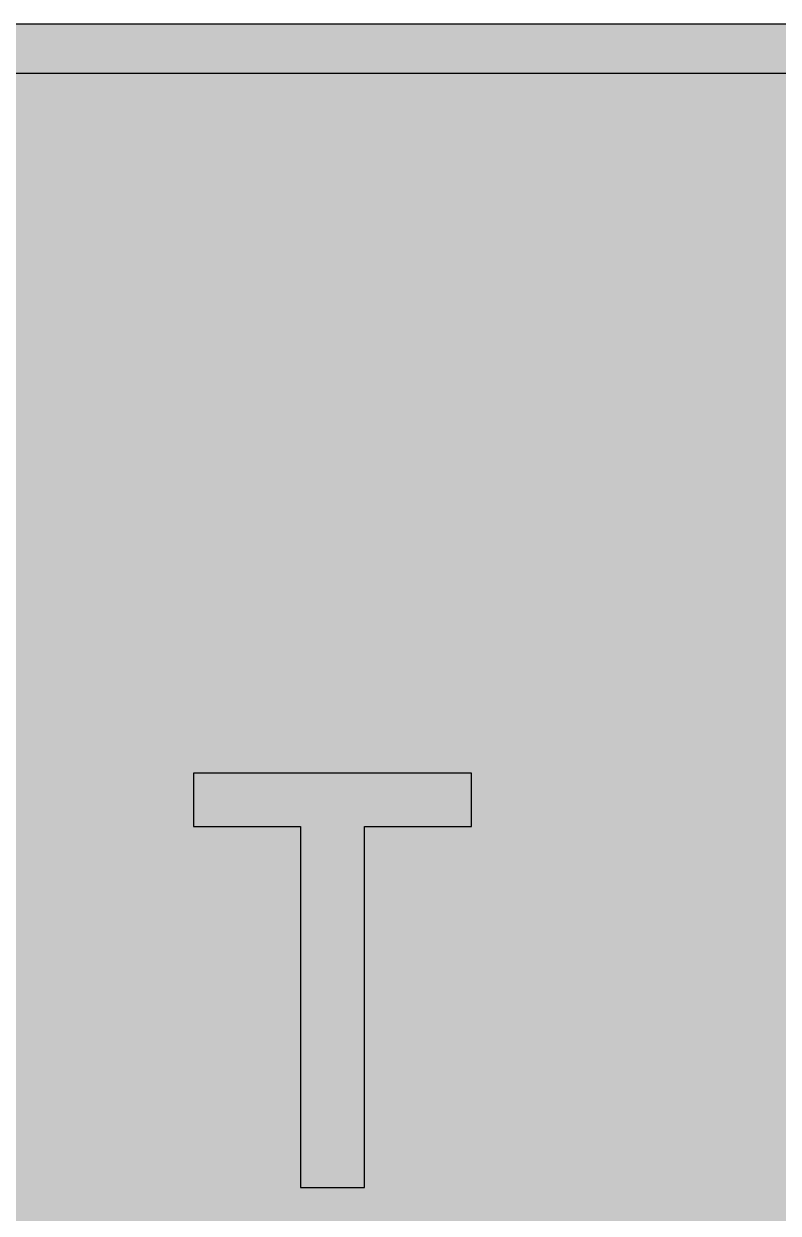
# Model space of a CAD drawing. Header units: millimetres. Extents: x 0 to 318, y 0 to 212.
# Drawn here: x 81 to 161.9, y 84.1 to 211.7 of the extents above; entities that cross this region are included whole.
import ezdxf

# ---------------------------------------------------------------- set-up
doc = ezdxf.new("R2010")
doc.units = ezdxf.units.MM

msp = doc.modelspace()

# ---------------------------------------------------------------- hatches: boundary and pattern name
for color, points in [(254, [(14.1633, 0.0536), (13.9878, 0.0533), (13.8125, 0.0559), (13.6373, 0.061), (13.462, 0.0686), (13.2893, 0.0787), (13.114, 0.0914), (12.9413, 0.1041), (12.7686, 0.1219), (12.5959, 0.1397), (12.4231, 0.16), (12.2504, 0.1829), (12.0777, 0.2057), (11.9075, 0.2337), (11.7373, 0.2616), (11.5672, 0.2921), (11.397, 0.3251), (11.2268, 0.3607), (11.0592, 0.3988), (10.8915, 0.4369), (10.7239, 0.4775), (10.5562, 0.5207), (10.3886, 0.5664), (10.2235, 0.6121), (10.0584, 0.6629), (9.8933, 0.7137), (9.7307, 0.7671), (9.5682, 0.8204), (9.4056, 0.8788), (9.2431, 0.9373), (9.083, 0.9982), (8.923, 1.0617), (8.763, 1.1252), (8.6055, 1.1938), (8.4455, 1.2624), (8.2906, 1.331), (8.1331, 1.4046), (7.9781, 1.4783), (7.8232, 1.5545), (7.6708, 1.6332), (7.5184, 1.7145), (7.366, 1.7958), (7.2161, 1.8796), (7.0663, 1.966), (6.919, 2.0523), (6.7716, 2.1438), (6.6243, 2.2352), (6.4795, 2.3266), (6.3348, 2.4232), (6.19, 2.5197), (6.0477, 2.6187), (5.908, 2.7178), (5.7683, 2.8194), (5.6286, 2.9235), (5.4915, 3.0302), (5.3543, 3.1369), (5.2197, 3.2461), (5.0851, 3.3579), (4.953, 3.4722), (4.8209, 3.5865), (4.6914, 3.7033), (4.5644, 3.8202), (4.4348, 3.9395), (4.3104, 4.0615), (4.1859, 4.1859), (4.0615, 4.3104), (3.9395, 4.4348), (3.8202, 4.5618), (3.7033, 4.6914), (3.5865, 4.8209), (3.4722, 4.953), (3.3579, 5.0851), (3.2487, 5.2197), (3.1369, 5.3543), (3.0302, 5.4915), (2.9235, 5.6286), (2.8194, 5.7683), (2.7178, 5.908), (2.6187, 6.0477), (2.5197, 6.19), (2.4232, 6.3348), (2.3266, 6.477), (2.2352, 6.6243), (2.1438, 6.7691), (2.0523, 6.9164), (1.966, 7.0663), (1.8796, 7.2161), (1.7958, 7.366), (1.7145, 7.5184), (1.6332, 7.6708), (1.5545, 7.8232), (1.4783, 7.9781), (1.4046, 8.1331), (1.331, 8.2906), (1.2598, 8.4455), (1.1913, 8.603), (1.1252, 8.763), (1.0592, 8.923), (0.9982, 9.083), (0.9373, 9.2431), (0.8763, 9.4056), (0.8204, 9.5682), (0.7645, 9.7307), (0.7112, 9.8933), (0.6604, 10.0584), (0.6121, 10.2235), (0.5639, 10.3911), (0.5207, 10.5562), (0.4775, 10.7239), (0.4343, 10.8915), (0.3962, 11.0592), (0.3607, 11.2268), (0.3251, 11.397), (0.2921, 11.5672), (0.2616, 11.7373), (0.2311, 11.9075), (0.2057, 12.0802), (0.1803, 12.2504), (0.1575, 12.4231), (0.1372, 12.5959), (0.1194, 12.7686), (0.1041, 12.9413), (0.0889, 13.1166), (0.0787, 13.2893), (0.0686, 13.4645), (0.061, 13.6373), (0.0559, 13.8125), (0.0508, 13.9878), (0.0508, 14.163), (0.0522, 197.6092), (0.0508, 197.7822), (0.0559, 197.9574), (0.061, 198.1327), (0.0686, 198.308), (0.0787, 198.4807), (0.0889, 198.6559), (0.1041, 198.8287), (0.1194, 199.0014), (0.1372, 199.1741), (0.1575, 199.3468), (0.1803, 199.5195), (0.2057, 199.6923), (0.2311, 199.8624), (0.2616, 200.0326), (0.2921, 200.2028), (0.3251, 200.373), (0.3607, 200.5432), (0.3962, 200.7108), (0.4343, 200.8784), (0.4775, 201.0461), (0.5207, 201.2137), (0.5639, 201.3814), (0.6121, 201.5465), (0.6604, 201.7116), (0.7112, 201.8767), (0.7645, 202.0392), (0.8204, 202.2018), (0.8763, 202.3643), (0.9373, 202.5269), (0.9982, 202.6869), (1.0592, 202.8469), (1.1252, 203.007), (1.1913, 203.1644), (1.2598, 203.3245), (1.331, 203.4794), (1.4046, 203.6369), (1.4783, 203.7918), (1.5545, 203.9468), (1.6332, 204.0992), (1.7145, 204.2516), (1.7958, 204.404), (1.8796, 204.5538), (1.966, 204.7037), (2.0523, 204.851), (2.1438, 204.9983), (2.2352, 205.1456), (2.3266, 205.2904), (2.4232, 205.4352), (2.5197, 205.58), (2.6187, 205.7222), (2.7178, 205.8619), (2.8194, 206.0016), (2.9235, 206.1413), (3.0302, 206.2785), (3.1369, 206.4156), (3.2487, 206.5503), (3.3579, 206.6849), (3.4722, 206.817), (3.5865, 206.949), (3.7033, 207.0786), (3.8202, 207.2056), (3.9395, 207.3351), (4.0615, 207.4596), (4.1859, 207.584), (4.3104, 207.7085), (4.4348, 207.8304), (4.5644, 207.9498), (4.6914, 208.0666), (4.8209, 208.1835), (4.953, 208.2978), (5.0851, 208.4121), (5.2197, 208.5213), (5.3543, 208.6331), (5.4915, 208.7397), (5.6286, 208.8464), (5.7683, 208.9506), (5.908, 209.0522), (6.0477, 209.1512), (6.19, 209.2503), (6.3348, 209.3468), (6.4795, 209.4433), (6.6243, 209.5348), (6.7716, 209.6262), (6.919, 209.7176), (7.0663, 209.804), (7.2161, 209.8904), (7.366, 209.9742), (7.5184, 210.0555), (7.6708, 210.1367), (7.8232, 210.2155), (7.9781, 210.2917), (8.1331, 210.3653), (8.2906, 210.439), (8.4455, 210.5101), (8.6055, 210.5787), (8.763, 210.6447), (8.923, 210.7108), (9.083, 210.7717), (9.2431, 210.8327), (9.4056, 210.8937), (9.5682, 210.9495), (9.7307, 211.0054), (9.8933, 211.0588), (10.0584, 211.1096), (10.2235, 211.1578), (10.3886, 211.2061), (10.5562, 211.2493), (10.7239, 211.2924), (10.8915, 211.3356), (11.0592, 211.3737), (11.2268, 211.4093), (11.397, 211.4448), (11.5672, 211.4779), (11.7373, 211.5083), (11.9075, 211.5388), (12.0777, 211.5642), (12.2504, 211.5896), (12.4231, 211.6125), (12.5959, 211.6328), (12.7686, 211.6506), (12.9413, 211.6658), (13.114, 211.6811), (13.2893, 211.6912), (13.462, 211.7014), (13.6373, 211.709), (13.8125, 211.7141), (13.9878, 211.7192), (14.163, 211.7192), (303.4411, 211.7203), (303.6164, 211.7192), (303.7891, 211.7141), (303.9643, 211.709), (304.1396, 211.7014), (304.3149, 211.6912), (304.4876, 211.6811), (304.6603, 211.6658), (304.8356, 211.6506), (305.0083, 211.6328), (305.181, 211.6125), (305.3512, 211.5896), (305.5239, 211.5642), (305.6941, 211.5388), (305.8668, 211.5083), (306.037, 211.4779), (306.2072, 211.4448), (306.3748, 211.4093), (306.545, 211.3737), (306.7126, 211.3356), (306.8803, 211.2924), (307.0479, 211.2493), (307.213, 211.2061), (307.3781, 211.1578), (307.5432, 211.1096), (307.7083, 211.0588), (307.8734, 211.0054), (308.036, 210.9495), (308.1985, 210.8937), (308.3611, 210.8327), (308.5211, 210.7717), (308.6811, 210.7108), (308.8411, 210.6447), (308.9986, 210.5787), (309.1561, 210.5101), (309.3136, 210.439), (309.4711, 210.3653), (309.626, 210.2917), (309.7784, 210.2155), (309.9333, 210.1367), (310.0857, 210.0555), (310.2381, 209.9742), (310.388, 209.8904), (310.5379, 209.804), (310.6852, 209.7176), (310.8325, 209.6262), (310.9798, 209.5348), (311.1246, 209.4433), (311.2694, 209.3468), (311.4116, 209.2503), (311.5539, 209.1512), (311.6961, 209.0522), (311.8358, 208.9506), (311.9755, 208.8464), (312.1127, 208.7397), (312.2473, 208.6331), (312.3844, 208.5213), (312.5165, 208.4121), (312.6511, 208.2978), (312.7807, 208.1835), (312.9128, 208.0666), (313.0398, 207.9498), (313.1668, 207.8304), (313.2938, 207.7085), (313.4182, 207.584), (313.5427, 207.4596), (313.6621, 207.3351), (313.784, 207.2056), (313.9008, 207.0786), (314.0177, 206.949), (314.132, 206.817), (314.2463, 206.6849), (314.3555, 206.5503), (314.4647, 206.4156), (314.5739, 206.2785), (314.6781, 206.1413), (314.7822, 206.0016), (314.8863, 205.8619), (314.9854, 205.7222), (315.0845, 205.58), (315.181, 205.4352), (315.275, 205.2904), (315.3689, 205.1456), (315.4604, 204.9983), (315.5493, 204.851), (315.6382, 204.7037), (315.7245, 204.5538), (315.8084, 204.404), (315.8896, 204.2516), (315.9684, 204.0992), (316.0471, 203.9468), (316.1233, 203.7918), (316.1995, 203.6369), (316.2706, 203.4794), (316.3418, 203.3245), (316.4103, 203.1644), (316.4764, 203.007), (316.5424, 202.8469), (316.6059, 202.6869), (316.6669, 202.5269), (316.7253, 202.3643), (316.7812, 202.2018), (316.8371, 202.0392), (316.8904, 201.8767), (316.9412, 201.7116), (316.9895, 201.5465), (317.0377, 201.3814), (317.0834, 201.2137), (317.1266, 201.0461), (317.1673, 200.8784), (317.2054, 200.7108), (317.2435, 200.5432), (317.2765, 200.373), (317.3095, 200.2028), (317.34, 200.0326), (317.3705, 199.8624), (317.3959, 199.6923), (317.4213, 199.5195), (317.4441, 199.3468), (317.4644, 199.1741), (317.4822, 199.0014), (317.4975, 198.8287), (317.5127, 198.6559), (317.5229, 198.4807), (317.533, 198.308), (317.5406, 198.1327), (317.5457, 197.9574), (317.5508, 197.7822), (317.5508, 197.6069), (317.5522, 14.1647), (317.5508, 13.9878), (317.5457, 13.8125), (317.5406, 13.6373), (317.533, 13.4645), (317.5229, 13.2893), (317.5127, 13.1166), (317.4975, 12.9413), (317.4822, 12.7686), (317.4644, 12.5959), (317.4441, 12.4231), (317.4213, 12.2504), (317.3959, 12.0802), (317.3705, 11.9075), (317.34, 11.7373), (317.3095, 11.5672), (317.2765, 11.397), (317.2435, 11.2268), (317.2054, 11.0592), (317.1673, 10.8915), (317.1266, 10.7239), (317.0834, 10.5562), (317.0377, 10.3911), (316.9895, 10.2235), (316.9412, 10.0584), (316.8904, 9.8933), (316.8371, 9.7307), (316.7812, 9.5682), (316.7253, 9.4056), (316.6669, 9.2431), (316.6059, 9.083), (316.5424, 8.923), (316.4764, 8.763), (316.4103, 8.603), (316.3418, 8.4455), (316.2706, 8.2906), (316.1995, 8.1331), (316.1233, 7.9781), (316.0471, 7.8232), (315.9684, 7.6708), (315.8896, 7.5184), (315.8084, 7.366), (315.7245, 7.2161), (315.6382, 7.0663), (315.5493, 6.9164), (315.4604, 6.7691), (315.3689, 6.6243), (315.275, 6.477), (315.181, 6.3348), (315.0845, 6.19), (314.9854, 6.0477), (314.8863, 5.908), (314.7822, 5.7683), (314.6781, 5.6286), (314.5739, 5.4915), (314.4647, 5.3543), (314.3555, 5.2197), (314.2463, 5.0851), (314.132, 4.953), (314.0177, 4.8209), (313.9008, 4.6914), (313.784, 4.5618), (313.6621, 4.4348), (313.5427, 4.3104), (313.4182, 4.1859), (313.2938, 4.0615), (313.1668, 3.9395), (313.0398, 3.8202), (312.9128, 3.7033), (312.7807, 3.5865), (312.6511, 3.4722), (312.5165, 3.3579), (312.3844, 3.2461), (312.2473, 3.1369), (312.1127, 3.0302), (311.9755, 2.9235), (311.8358, 2.8194), (311.6961, 2.7178), (311.5539, 2.6187), (311.4116, 2.5197), (311.2694, 2.4232), (311.1246, 2.3266), (310.9798, 2.2352), (310.8325, 2.1438), (310.6852, 2.0523), (310.5379, 1.966), (310.388, 1.8796), (310.2381, 1.7958), (310.0857, 1.7145), (309.9333, 1.6332), (309.7784, 1.5545), (309.626, 1.4783), (309.4711, 1.4046), (309.3136, 1.331), (309.1561, 1.2624), (308.9986, 1.1938), (308.8411, 1.1252), (308.6811, 1.0617), (308.5211, 0.9982), (308.3611, 0.9373), (308.1985, 0.8788), (308.036, 0.8204), (307.8734, 0.7671), (307.7083, 0.7137), (307.5432, 0.6629), (307.3781, 0.6121), (307.213, 0.5664), (307.0479, 0.5207), (306.8803, 0.4775), (306.7126, 0.4369), (306.545, 0.3988), (306.3748, 0.3607), (306.2072, 0.3251), (306.037, 0.2921), (305.8668, 0.2616), (305.6941, 0.2337), (305.5239, 0.2057), (305.3512, 0.1829), (305.181, 0.16), (305.0083, 0.1397), (304.8356, 0.1219), (304.6603, 0.1041), (304.4876, 0.0914), (304.3149, 0.0787), (304.1396, 0.0686), (303.9643, 0.061), (303.7891, 0.0559), (303.6164, 0.0533), (303.4411, 0.0533)]), (24, [(14.1633, 5.3453), (13.9344, 5.3467), (13.7084, 5.3543), (13.4849, 5.3696), (13.2613, 5.3899), (13.0378, 5.4153), (12.8194, 5.4458), (12.6009, 5.4813), (12.385, 5.522), (12.1717, 5.5702), (11.9583, 5.621), (11.7475, 5.6794), (11.5392, 5.7404), (11.3335, 5.8064), (11.1303, 5.8801), (10.9296, 5.9563), (10.729, 6.0376), (10.5334, 6.1239), (10.3378, 6.2128), (10.1473, 6.3094), (9.9593, 6.4084), (9.7714, 6.5126), (9.5885, 6.6218), (9.4082, 6.7335), (9.2304, 6.8504), (9.0576, 6.9698), (8.8849, 7.0968), (8.7173, 7.2238), (8.5522, 7.3584), (8.3896, 7.4955), (8.2321, 7.6352), (8.0772, 7.78), (7.9273, 7.9273), (7.7775, 8.0772), (7.6352, 8.2321), (7.493, 8.3922), (7.3558, 8.5522), (7.2238, 8.7173), (7.0942, 8.8875), (6.9698, 9.0576), (6.8504, 9.2329), (6.7335, 9.4107), (6.6192, 9.591), (6.5126, 9.7739), (6.4084, 9.9593), (6.3068, 10.1473), (6.2128, 10.3403), (6.1214, 10.5334), (6.035, 10.7315), (5.9538, 10.9296), (5.8776, 11.1303), (5.8064, 11.3335), (5.7404, 11.5418), (5.6769, 11.75), (5.621, 11.9583), (5.5677, 12.1717), (5.522, 12.385), (5.4813, 12.6009), (5.4432, 12.8194), (5.4127, 13.0404), (5.3873, 13.2613), (5.3696, 13.4849), (5.3543, 13.7084), (5.3467, 13.937), (5.3416, 14.163), (5.3439, 197.6092), (5.3467, 197.8355), (5.3543, 198.0616), (5.3696, 198.2851), (5.3873, 198.5086), (5.4127, 198.7321), (5.4432, 198.9506), (5.4813, 199.169), (5.522, 199.3849), (5.5677, 199.5983), (5.621, 199.8116), (5.6769, 200.0225), (5.7404, 200.2307), (5.8064, 200.4365), (5.8776, 200.6397), (5.9538, 200.8403), (6.035, 201.041), (6.1214, 201.2366), (6.2128, 201.4322), (6.3068, 201.6227), (6.4084, 201.8106), (6.5126, 201.9986), (6.6192, 202.1815), (6.7335, 202.3618), (6.8504, 202.5396), (6.9698, 202.7123), (7.0942, 202.885), (7.2238, 203.0527), (7.3558, 203.2178), (7.493, 203.3803), (7.6352, 203.5378), (7.7775, 203.6928), (7.9273, 203.8426), (8.0772, 203.9925), (8.2321, 204.1347), (8.3896, 204.277), (8.5522, 204.4141), (8.7173, 204.5462), (8.8849, 204.6757), (9.0576, 204.8002), (9.2304, 204.9196), (9.4082, 205.0364), (9.5885, 205.1507), (9.7714, 205.2574), (9.9593, 205.3615), (10.1473, 205.4631), (10.3378, 205.5571), (10.5334, 205.6486), (10.729, 205.7349), (10.9296, 205.8162), (11.1303, 205.8924), (11.3335, 205.9635), (11.5392, 206.0296), (11.7475, 206.0931), (11.9583, 206.1489), (12.1717, 206.2023), (12.385, 206.248), (12.6009, 206.2886), (12.8194, 206.3267), (13.0378, 206.3572), (13.2613, 206.3826), (13.4849, 206.4004), (13.7084, 206.4156), (13.9344, 206.4233), (14.163, 206.4283), (303.4411, 206.4286), (303.6672, 206.4233), (303.8932, 206.4156), (304.1193, 206.4004), (304.3428, 206.3826), (304.5638, 206.3572), (304.7822, 206.3267), (305.0007, 206.2886), (305.2166, 206.248), (305.4325, 206.2023), (305.6433, 206.1489), (305.8541, 206.0931), (306.0624, 206.0296), (306.2681, 205.9635), (306.4713, 205.8924), (306.6745, 205.8162), (306.8726, 205.7349), (307.0708, 205.6486), (307.2638, 205.5571), (307.4543, 205.4631), (307.6448, 205.3615), (307.8302, 205.2574), (308.0131, 205.1507), (308.1934, 205.0364), (308.3712, 204.9196), (308.5465, 204.8002), (308.7167, 204.6757), (308.8843, 204.5462), (309.0494, 204.4141), (309.212, 204.277), (309.3695, 204.1347), (309.5244, 203.9925), (309.6768, 203.8426), (309.8241, 203.6928), (309.9689, 203.5378), (310.1086, 203.3803), (310.2458, 203.2178), (310.3778, 203.0527), (310.5074, 202.885), (310.6318, 202.7123), (310.7538, 202.5396), (310.8706, 202.3618), (310.9824, 202.1815), (311.0916, 201.9986), (311.1957, 201.8106), (311.2948, 201.6227), (311.3888, 201.4322), (311.4802, 201.2366), (311.5666, 201.041), (311.6478, 200.8403), (311.724, 200.6397), (311.7952, 200.4365), (311.8637, 200.2307), (311.9247, 200.0225), (311.9806, 199.8116), (312.0339, 199.5983), (312.0796, 199.3849), (312.1203, 199.169), (312.1584, 198.9506), (312.1889, 198.7321), (312.2143, 198.5086), (312.2346, 198.2851), (312.2473, 198.0616), (312.2574, 197.8355), (312.26, 197.6069), (312.2605, 14.1647), (312.2574, 13.937), (312.2473, 13.7084), (312.2346, 13.4849), (312.2143, 13.2613), (312.1889, 13.0404), (312.1584, 12.8194), (312.1203, 12.6009), (312.0796, 12.385), (312.0339, 12.1717), (311.9806, 11.9583), (311.9247, 11.75), (311.8637, 11.5418), (311.7952, 11.3335), (311.724, 11.1303), (311.6478, 10.9296), (311.5666, 10.7315), (311.4802, 10.5334), (311.3888, 10.3403), (311.2948, 10.1473), (311.1957, 9.9593), (311.0916, 9.7739), (310.9824, 9.591), (310.8706, 9.4107), (310.7538, 9.2329), (310.6318, 9.0576), (310.5074, 8.8875), (310.3778, 8.7173), (310.2458, 8.5522), (310.1086, 8.3922), (309.9689, 8.2321), (309.8241, 8.0772), (309.6768, 7.9273), (309.5244, 7.78), (309.3695, 7.6352), (309.212, 7.4955), (309.0494, 7.3584), (308.8843, 7.2238), (308.7167, 7.0968), (308.5465, 6.9698), (308.3712, 6.8504), (308.1934, 6.7335), (308.0131, 6.6218), (307.8302, 6.5126), (307.6448, 6.4084), (307.4543, 6.3094), (307.2638, 6.2128), (307.0708, 6.1239), (306.8726, 6.0376), (306.6745, 5.9563), (306.4713, 5.8801), (306.2681, 5.8064), (306.0624, 5.7404), (305.8541, 5.6794), (305.6433, 5.621), (305.4325, 5.5702), (305.2166, 5.522), (305.0007, 5.4813), (304.7822, 5.4458), (304.5638, 5.4153), (304.3428, 5.3899), (304.1193, 5.3696), (303.8932, 5.3543), (303.6672, 5.3467), (303.4411, 5.3442)]), (254, [(129.0493, 125.5705), (129.0493, 131.287), (99.205, 131.287), (99.205, 125.5705), (110.6978, 125.5705), (110.6978, 86.8369), (117.5561, 86.8369), (117.5561, 125.5705)])]:
    msp.add_hatch(color=color).paths.add_polyline_path(points)
h = msp.add_hatch(color=254)
edge = h.paths.add_edge_path()
edge.add_line((145.306, 115.1569), (145.5191, 115.156))
edge.add_line((145.5191, 115.156), (145.7325, 115.1534))
edge.add_line((145.7325, 115.1534), (145.9408, 115.1484))
edge.add_line((145.9408, 115.1484), (146.1465, 115.1433))
edge.add_line((146.1465, 115.1433), (146.3497, 115.1357))
edge.add_line((146.3497, 115.1357), (146.5478, 115.128))
edge.add_line((146.5478, 115.128), (146.7434, 115.1179))
edge.add_line((146.7434, 115.1179), (146.9365, 115.1052))
edge.add_line((146.9365, 115.1052), (147.1244, 115.0925))
edge.add_line((147.1244, 115.0925), (147.3098, 115.0747))
edge.add_line((147.3098, 115.0747), (147.4927, 115.0569))
edge.add_line((147.4927, 115.0569), (147.6705, 115.0366))
edge.add_line((147.6705, 115.0366), (147.8458, 115.0163))
edge.add_line((147.8458, 115.0163), (148.0185, 114.9909))
edge.add_line((148.0185, 114.9909), (148.1861, 114.9655))
edge.add_line((148.1861, 114.9655), (148.3512, 114.935))
edge.add_line((148.3512, 114.935), (148.5138, 114.9045))
edge.add_line((148.5138, 114.9045), (148.6713, 114.8715))
edge.add_line((148.6713, 114.8715), (148.8262, 114.8334))
edge.add_line((148.8262, 114.8334), (148.9786, 114.7953))
edge.add_line((148.9786, 114.7953), (149.1259, 114.7547))
edge.add_line((149.1259, 114.7547), (149.2733, 114.7089))
edge.add_line((149.2733, 114.7089), (149.413, 114.6632))
edge.add_line((149.413, 114.6632), (149.5527, 114.6124))
edge.add_line((149.5527, 114.6124), (149.6873, 114.5616))
edge.add_line((149.6873, 114.5616), (149.8194, 114.5057))
edge.add_line((149.8194, 114.5057), (149.9464, 114.4473))
edge.add_line((149.9464, 114.4473), (150.0708, 114.3864))
edge.add_line((150.0708, 114.3864), (150.1927, 114.3203))
edge.add_line((150.1927, 114.3203), (150.3096, 114.2543))
edge.add_line((150.3096, 114.2543), (150.4239, 114.1832))
edge.add_line((150.4239, 114.1832), (150.5356, 114.107))
edge.add_line((150.5356, 114.107), (150.6423, 114.0308))
edge.add_line((150.6423, 114.0308), (150.7465, 113.9495))
edge.add_line((150.7465, 113.9495), (150.8481, 113.8657))
edge.add_line((150.8481, 113.8657), (150.9471, 113.7768))
edge.add_line((150.9471, 113.7768), (151.0411, 113.6853))
edge.add_line((151.0411, 113.6853), (151.13, 113.5913))
edge.add_line((151.13, 113.5913), (151.2189, 113.4923))
edge.add_line((151.2189, 113.4923), (151.3027, 113.3881))
edge.add_line((151.3027, 113.3881), (151.3815, 113.2815))
edge.add_line((151.3815, 113.2815), (151.4602, 113.1722))
edge.add_line((151.4602, 113.1722), (151.5339, 113.0579))
edge.add_line((151.5339, 113.0579), (151.6024, 112.9386))
edge.add_line((151.6024, 112.9386), (151.671, 112.8166))
edge.add_line((151.671, 112.8166), (151.7345, 112.6896))
edge.add_line((151.7345, 112.6896), (151.7929, 112.5576))
edge.add_line((151.7929, 112.5576), (151.8514, 112.4229))
edge.add_line((151.8514, 112.4229), (151.9022, 112.2832))
edge.add_line((151.9022, 112.2832), (151.953, 112.141))
edge.add_line((151.953, 112.141), (151.9987, 111.9911))
edge.add_line((151.9987, 111.9911), (152.0419, 111.8387))
edge.add_line((152.0419, 111.8387), (152.0825, 111.6813))
edge.add_line((152.0825, 111.6813), (152.1181, 111.5187))
edge.add_line((152.1181, 111.5187), (152.1511, 111.3536))
edge.add_line((152.1511, 111.3536), (152.179, 111.1809))
edge.add_line((152.179, 111.1809), (152.2044, 111.0056))
edge.add_line((152.2044, 111.0056), (152.2273, 110.8227))
edge.add_line((152.2273, 110.8227), (152.2476, 110.6373))
edge.add_line((152.2476, 110.6373), (152.2628, 110.4468))
edge.add_line((152.2628, 110.4468), (152.273, 110.2512))
edge.add_line((152.273, 110.2512), (152.2832, 110.048))
edge.add_line((152.2832, 110.048), (152.2882, 109.8423))
edge.add_line((152.2882, 109.8423), (152.2908, 109.6315))
edge.add_line((152.2908, 109.6315), (152.291, 107.0927))
edge.add_line((152.291, 107.0927), (147.4653, 107.0927))
edge.add_line((147.4653, 107.0927), (147.0152, 107.0889))
edge.add_line((147.0152, 107.0889), (146.5732, 107.0813))
edge.add_line((146.5732, 107.0813), (146.1389, 107.0686))
edge.add_line((146.1389, 107.0686), (145.7122, 107.0508))
edge.add_line((145.7122, 107.0508), (145.2931, 107.028))
edge.add_line((145.2931, 107.028), (144.8816, 107))
edge.add_line((144.8816, 107), (144.4777, 106.967))
edge.add_line((144.4777, 106.967), (144.079, 106.9289))
edge.add_line((144.079, 106.9289), (143.6878, 106.8832))
edge.add_line((143.6878, 106.8832), (143.3068, 106.8349))
edge.add_line((143.3068, 106.8349), (142.9309, 106.7816))
edge.add_line((142.9309, 106.7816), (142.5626, 106.7232))
edge.add_line((142.5626, 106.7232), (142.1994, 106.6597))
edge.add_line((142.1994, 106.6597), (141.8463, 106.5911))
edge.add_line((141.8463, 106.5911), (141.4983, 106.5149))
edge.add_line((141.4983, 106.5149), (141.1605, 106.4362))
edge.add_line((141.1605, 106.4362), (140.8278, 106.3523))
edge.add_line((140.8278, 106.3523), (140.5026, 106.2634))
edge.add_line((140.5026, 106.2634), (140.1851, 106.1669))
edge.add_line((140.1851, 106.1669), (139.8727, 106.0679))
edge.add_line((139.8727, 106.0679), (139.5705, 105.9637))
edge.add_line((139.5705, 105.9637), (139.2733, 105.8545))
edge.add_line((139.2733, 105.8545), (138.9837, 105.7377))
edge.add_line((138.9837, 105.7377), (138.7018, 105.6183))
edge.add_line((138.7018, 105.6183), (138.4275, 105.4938))
edge.add_line((138.4275, 105.4938), (138.1582, 105.3617))
edge.add_line((138.1582, 105.3617), (137.8991, 105.2271))
edge.add_line((137.8991, 105.2271), (137.6451, 105.0849))
edge.add_line((137.6451, 105.0849), (137.3988, 104.9401))
edge.add_line((137.3988, 104.9401), (137.1575, 104.7902))
edge.add_line((137.1575, 104.7902), (136.9263, 104.6328))
edge.add_line((136.9263, 104.6328), (136.7003, 104.4727))
edge.add_line((136.7003, 104.4727), (136.4818, 104.3051))
edge.add_line((136.4818, 104.3051), (136.271, 104.1349))
edge.add_line((136.271, 104.1349), (136.0678, 103.9571))
edge.add_line((136.0678, 103.9571), (135.8697, 103.7768))
edge.add_line((135.8697, 103.7768), (135.6792, 103.5888))
edge.add_line((135.6792, 103.5888), (135.4963, 103.3983))
edge.add_line((135.4963, 103.3983), (135.321, 103.2002))
edge.add_line((135.321, 103.2002), (135.1534, 102.9995))
edge.add_line((135.1534, 102.9995), (134.9908, 102.7913))
edge.add_line((134.9908, 102.7913), (134.8359, 102.5804))
edge.add_line((134.8359, 102.5804), (134.686, 102.362))
edge.add_line((134.686, 102.362), (134.5463, 102.1385))
edge.add_line((134.5463, 102.1385), (134.4117, 101.9124))
edge.add_line((134.4117, 101.9124), (134.2847, 101.6787))
edge.add_line((134.2847, 101.6787), (134.1653, 101.44))
edge.add_line((134.1653, 101.44), (134.051, 101.1987))
edge.add_line((134.051, 101.1987), (133.9444, 100.9498))
edge.add_line((133.9444, 100.9498), (133.8453, 100.6958))
edge.add_line((133.8453, 100.6958), (133.7539, 100.4392))
edge.add_line((133.7539, 100.4392), (133.6675, 100.1751))
edge.add_line((133.6675, 100.1751), (133.5888, 99.9058))
edge.add_line((133.5888, 99.9058), (133.5176, 99.6315))
edge.add_line((133.5176, 99.6315), (133.4516, 99.3546))
edge.add_line((133.4516, 99.3546), (133.3957, 99.0702))
edge.add_line((133.3957, 99.0702), (133.3424, 98.7806))
edge.add_line((133.3424, 98.7806), (133.2992, 98.486))
edge.add_line((133.2992, 98.486), (133.2611, 98.1862))
edge.add_line((133.2611, 98.1862), (133.2306, 97.884))
edge.add_line((133.2306, 97.884), (133.2078, 97.5741))
edge.add_line((133.2078, 97.5741), (133.19, 97.2591))
edge.add_line((133.19, 97.2591), (133.1798, 96.9391))
edge.add_line((133.1798, 96.9391), (133.1773, 96.614))
edge.add_line((133.1773, 96.614), (133.1798, 96.266))
edge.add_line((133.1798, 96.266), (133.19, 95.9256))
edge.add_line((133.19, 95.9256), (133.2052, 95.5904))
edge.add_line((133.2052, 95.5904), (133.2281, 95.2627))
edge.add_line((133.2281, 95.2627), (133.2586, 94.9401))
edge.add_line((133.2586, 94.9401), (133.2941, 94.6252))
edge.add_line((133.2941, 94.6252), (133.3348, 94.3178))
edge.add_line((133.3348, 94.3178), (133.383, 94.0156))
edge.add_line((133.383, 94.0156), (133.4364, 93.7184))
edge.add_line((133.4364, 93.7184), (133.4973, 93.4288))
edge.add_line((133.4973, 93.4288), (133.5634, 93.1469))
edge.add_line((133.5634, 93.1469), (133.6345, 92.87))
edge.add_line((133.6345, 92.87), (133.7132, 92.6008))
edge.add_line((133.7132, 92.6008), (133.797, 92.3366))
edge.add_line((133.797, 92.3366), (133.8859, 92.0775))
edge.add_line((133.8859, 92.0775), (133.9799, 91.8261))
edge.add_line((133.9799, 91.8261), (134.0815, 91.5797))
edge.add_line((134.0815, 91.5797), (134.1882, 91.3409))
edge.add_line((134.1882, 91.3409), (134.3, 91.1047))
edge.add_line((134.3, 91.1047), (134.4168, 90.8787))
edge.add_line((134.4168, 90.8787), (134.5413, 90.6551))
edge.add_line((134.5413, 90.6551), (134.6683, 90.4392))
edge.add_line((134.6683, 90.4392), (134.8029, 90.231))
edge.add_line((134.8029, 90.231), (134.94, 90.0252))
edge.add_line((134.94, 90.0252), (135.0848, 89.8271))
edge.add_line((135.0848, 89.8271), (135.2347, 89.6341))
edge.add_line((135.2347, 89.6341), (135.3871, 89.4486))
edge.add_line((135.3871, 89.4486), (135.5471, 89.2658))
edge.add_line((135.5471, 89.2658), (135.7122, 89.0905))
edge.add_line((135.7122, 89.0905), (135.8798, 88.9203))
edge.add_line((135.8798, 88.9203), (136.0526, 88.7552))
edge.add_line((136.0526, 88.7552), (136.2329, 88.5977))
edge.add_line((136.2329, 88.5977), (136.4158, 88.4428))
edge.add_line((136.4158, 88.4428), (136.6037, 88.2955))
edge.add_line((136.6037, 88.2955), (136.7942, 88.1532))
edge.add_line((136.7942, 88.1532), (136.9924, 88.0161))
edge.add_line((136.9924, 88.0161), (137.193, 87.884))
edge.add_line((137.193, 87.884), (137.3988, 87.757))
edge.add_line((137.3988, 87.757), (137.6096, 87.6351))
edge.add_line((137.6096, 87.6351), (137.8229, 87.5182))
edge.add_line((137.8229, 87.5182), (138.0414, 87.409))
edge.add_line((138.0414, 87.409), (138.2649, 87.3023))
edge.add_line((138.2649, 87.3023), (138.491, 87.2007))
edge.add_line((138.491, 87.2007), (138.7221, 87.1068))
edge.add_line((138.7221, 87.1068), (138.9583, 87.0153))
edge.add_line((138.9583, 87.0153), (139.1971, 86.929))
edge.add_line((139.1971, 86.929), (139.4384, 86.8502))
edge.add_line((139.4384, 86.8502), (139.6848, 86.774))
edge.add_line((139.6848, 86.774), (139.9362, 86.7029))
edge.add_line((139.9362, 86.7029), (140.1902, 86.6369))
edge.add_line((140.1902, 86.6369), (140.4468, 86.5759))
edge.add_line((140.4468, 86.5759), (140.7084, 86.52))
edge.add_line((140.7084, 86.52), (140.9725, 86.4667))
edge.add_line((140.9725, 86.4667), (141.2418, 86.421))
edge.add_line((141.2418, 86.421), (141.511, 86.3778))
edge.add_line((141.511, 86.3778), (141.7879, 86.3397))
edge.add_line((141.7879, 86.3397), (142.0647, 86.3067))
edge.add_line((142.0647, 86.3067), (142.3467, 86.2787))
edge.add_line((142.3467, 86.2787), (142.6312, 86.2533))
edge.add_line((142.6312, 86.2533), (142.9182, 86.2355))
edge.add_line((142.9182, 86.2355), (143.2077, 86.2203))
edge.add_line((143.2077, 86.2203), (143.5024, 86.2101))
edge.add_line((143.5024, 86.2101), (143.797, 86.2025))
edge.add_line((143.797, 86.2025), (144.0967, 86.2))
edge.add_line((144.0967, 86.2), (144.3203, 86.2025))
edge.add_line((144.3203, 86.2025), (144.5387, 86.2076))
edge.add_line((144.5387, 86.2076), (144.7521, 86.2152))
edge.add_line((144.7521, 86.2152), (144.9654, 86.2254))
edge.add_line((144.9654, 86.2254), (145.1737, 86.2381))
edge.add_line((145.1737, 86.2381), (145.382, 86.2559))
edge.add_line((145.382, 86.2559), (145.5852, 86.2762))
edge.add_line((145.5852, 86.2762), (145.7833, 86.299))
edge.add_line((145.7833, 86.299), (145.9814, 86.3244))
edge.add_line((145.9814, 86.3244), (146.177, 86.3524))
edge.add_line((146.177, 86.3524), (146.3675, 86.3829))
edge.add_line((146.3675, 86.3829), (146.5555, 86.4159))
edge.add_line((146.5555, 86.4159), (146.7409, 86.454))
edge.add_line((146.7409, 86.454), (146.9263, 86.4921))
edge.add_line((146.9263, 86.4921), (147.1041, 86.5353))
edge.add_line((147.1041, 86.5353), (147.2819, 86.5784))
edge.add_line((147.2819, 86.5784), (147.4572, 86.6242))
edge.add_line((147.4572, 86.6242), (147.6299, 86.675))
edge.add_line((147.6299, 86.675), (147.7975, 86.7258))
edge.add_line((147.7975, 86.7258), (147.9652, 86.7816))
edge.add_line((147.9652, 86.7816), (148.1277, 86.8375))
edge.add_line((148.1277, 86.8375), (148.2903, 86.8959))
edge.add_line((148.2903, 86.8959), (148.4478, 86.9569))
edge.add_line((148.4478, 86.9569), (148.6052, 87.0204))
edge.add_line((148.6052, 87.0204), (148.7576, 87.0864))
edge.add_line((148.7576, 87.0864), (148.91, 87.155))
edge.add_line((148.91, 87.155), (149.0574, 87.2236))
edge.add_line((149.0574, 87.2236), (149.2047, 87.2973))
edge.add_line((149.2047, 87.2973), (149.3495, 87.3709))
edge.add_line((149.3495, 87.3709), (149.4892, 87.4471))
edge.add_line((149.4892, 87.4471), (149.6289, 87.5259))
edge.add_line((149.6289, 87.5259), (149.766, 87.6046))
edge.add_line((149.766, 87.6046), (149.9006, 87.6884))
edge.add_line((149.9006, 87.6884), (150.0327, 87.7722))
edge.add_line((150.0327, 87.7722), (150.1623, 87.8561))
edge.add_line((150.1623, 87.8561), (150.2893, 87.945))
edge.add_line((150.2893, 87.945), (150.4137, 88.0339))
edge.add_line((150.4137, 88.0339), (150.5382, 88.1253))
edge.add_line((150.5382, 88.1253), (150.6576, 88.2167))
edge.add_line((150.6576, 88.2167), (150.7769, 88.3107))
edge.add_line((150.7769, 88.3107), (150.8938, 88.4072))
edge.add_line((150.8938, 88.4072), (151.0081, 88.5063))
edge.add_line((151.0081, 88.5063), (151.1198, 88.6054))
edge.add_line((151.1198, 88.6054), (151.2316, 88.7044))
edge.add_line((151.2316, 88.7044), (151.3383, 88.806))
edge.add_line((151.3383, 88.806), (151.445, 88.9102))
edge.add_line((151.445, 88.9102), (151.5491, 89.0143))
edge.add_line((151.5491, 89.0143), (151.6532, 89.121))
edge.add_line((151.6532, 89.121), (151.7523, 89.2277))
edge.add_line((151.7523, 89.2277), (151.8514, 89.3369))
edge.add_line((151.8514, 89.3369), (151.9504, 89.4461))
edge.add_line((151.9504, 89.4461), (152.0444, 89.5579))
edge.add_line((152.0444, 89.5579), (152.1384, 89.6696))
edge.add_line((152.1384, 89.6696), (152.2298, 89.7814))
edge.add_line((152.2298, 89.7814), (152.3187, 89.8957))
edge.add_line((152.3187, 89.8957), (152.4076, 90.01))
edge.add_line((152.4076, 90.01), (152.494, 90.1268))
edge.add_line((152.494, 90.1268), (152.5778, 90.2437))
edge.add_line((152.5778, 90.2437), (152.6616, 90.3605))
edge.add_line((152.6616, 90.3605), (152.7429, 90.4799))
edge.add_line((152.7429, 90.4799), (152.8216, 90.5993))
edge.add_line((152.8216, 90.5993), (152.9004, 90.7212))
edge.add_line((152.9004, 90.7212), (152.9766, 90.8406))
edge.add_line((152.9766, 90.8406), (153.0528, 90.9625))
edge.add_line((153.0528, 90.9625), (153.8785, 86.8369))
edge.add_line((153.8785, 86.8369), (158.768, 86.8369))
edge.add_line((158.768, 86.8369), (158.768, 110.0141))
edge.add_line((158.768, 110.0141), (158.7652, 110.33))
edge.add_line((158.7652, 110.33), (158.7576, 110.6399))
edge.add_line((158.7576, 110.6399), (158.7449, 110.9472))
edge.add_line((158.7449, 110.9472), (158.7271, 111.2495))
edge.add_line((158.7271, 111.2495), (158.7017, 111.5466))
edge.add_line((158.7017, 111.5466), (158.6738, 111.8413))
edge.add_line((158.6738, 111.8413), (158.6408, 112.1308))
edge.add_line((158.6408, 112.1308), (158.6001, 112.4128))
edge.add_line((158.6001, 112.4128), (158.557, 112.6922))
edge.add_line((158.557, 112.6922), (158.5062, 112.9665))
edge.add_line((158.5062, 112.9665), (158.4503, 113.2383))
edge.add_line((158.4503, 113.2383), (158.3893, 113.5024))
edge.add_line((158.3893, 113.5024), (158.3207, 113.7641))
edge.add_line((158.3207, 113.7641), (158.2496, 114.0181))
edge.add_line((158.2496, 114.0181), (158.1709, 114.2695))
edge.add_line((158.1709, 114.2695), (158.0845, 114.5159))
edge.add_line((158.0845, 114.5159), (157.9956, 114.7572))
edge.add_line((157.9956, 114.7572), (157.8991, 114.9934))
edge.add_line((157.8991, 114.9934), (157.795, 115.2271))
edge.add_line((157.795, 115.2271), (157.6857, 115.4532))
edge.add_line((157.6857, 115.4532), (157.5714, 115.6767))
edge.add_line((157.5714, 115.6767), (157.4495, 115.8926))
edge.add_line((157.4495, 115.8926), (157.3225, 116.1059))
edge.add_line((157.3225, 116.1059), (157.1904, 116.3142))
edge.add_line((157.1904, 116.3142), (157.0507, 116.5174))
edge.add_line((157.0507, 116.5174), (156.9034, 116.7155))
edge.add_line((156.9034, 116.7155), (156.751, 116.9086))
edge.add_line((156.751, 116.9086), (156.591, 117.0965))
edge.add_line((156.591, 117.0965), (156.4234, 117.2794))
edge.add_line((156.4234, 117.2794), (156.2506, 117.4572))
edge.add_line((156.2506, 117.4572), (156.0728, 117.6299))
edge.add_line((156.0728, 117.6299), (155.8849, 117.8001))
edge.add_line((155.8849, 117.8001), (155.6918, 117.9627))
edge.add_line((155.6918, 117.9627), (155.4912, 118.1202))
edge.add_line((155.4912, 118.1202), (155.2854, 118.2751))
edge.add_line((155.2854, 118.2751), (155.0721, 118.4224))
edge.add_line((155.0721, 118.4224), (154.8511, 118.5672))
edge.add_line((154.8511, 118.5672), (154.6225, 118.7044))
edge.add_line((154.6225, 118.7044), (154.3863, 118.839))
edge.add_line((154.3863, 118.839), (154.145, 118.966))
edge.add_line((154.145, 118.966), (153.8935, 119.0904))
edge.add_line((153.8935, 119.0904), (153.637, 119.2073))
edge.add_line((153.637, 119.2073), (153.3728, 119.3216))
edge.add_line((153.3728, 119.3216), (153.101, 119.4283))
edge.add_line((153.101, 119.4283), (152.8191, 119.5299))
edge.add_line((152.8191, 119.5299), (152.5321, 119.6289))
edge.add_line((152.5321, 119.6289), (152.2374, 119.7204))
edge.add_line((152.2374, 119.7204), (151.9352, 119.8093))
edge.add_line((151.9352, 119.8093), (151.6253, 119.8905))
edge.add_line((151.6253, 119.8905), (151.3078, 119.9667))
edge.add_line((151.3078, 119.9667), (150.9801, 120.0379))
edge.add_line((150.9801, 120.0379), (150.6474, 120.1064))
edge.add_line((150.6474, 120.1064), (150.3045, 120.1674))
edge.add_line((150.3045, 120.1674), (149.9565, 120.2233))
edge.add_line((149.9565, 120.2233), (149.5984, 120.2741))
edge.add_line((149.5984, 120.2741), (149.2326, 120.3173))
edge.add_line((149.2326, 120.3173), (148.8567, 120.3579))
edge.add_line((148.8567, 120.3579), (148.4757, 120.3935))
edge.add_line((148.4757, 120.3935), (148.0845, 120.4239))
edge.add_line((148.0845, 120.4239), (147.6858, 120.4468))
edge.add_line((147.6858, 120.4468), (147.2768, 120.4646))
edge.add_line((147.2768, 120.4646), (146.8603, 120.4798))
edge.add_line((146.8603, 120.4798), (146.4361, 120.4874))
edge.add_line((146.4361, 120.4874), (146.0043, 120.49))
edge.add_line((146.0043, 120.49), (145.8112, 120.49))
edge.add_line((145.8112, 120.49), (145.6182, 120.4874))
edge.add_line((145.6182, 120.4874), (145.4252, 120.4849))
edge.add_line((145.4252, 120.4849), (145.2347, 120.4798))
edge.add_line((145.2347, 120.4798), (145.0416, 120.4722))
edge.add_line((145.0416, 120.4722), (144.8537, 120.4646))
edge.add_line((144.8537, 120.4646), (144.6632, 120.457))
edge.add_line((144.6632, 120.457), (144.4727, 120.4468))
edge.add_line((144.4727, 120.4468), (144.2847, 120.4366))
edge.add_line((144.2847, 120.4366), (144.0967, 120.4239))
edge.add_line((144.0967, 120.4239), (143.9113, 120.4112))
edge.add_line((143.9113, 120.4112), (143.7234, 120.396))
edge.add_line((143.7234, 120.396), (143.5379, 120.3808))
edge.add_line((143.5379, 120.3808), (143.3525, 120.363))
edge.add_line((143.3525, 120.363), (143.1696, 120.3452))
edge.add_line((143.1696, 120.3452), (142.9868, 120.3274))
edge.add_line((142.9868, 120.3274), (142.8039, 120.3071))
edge.add_line((142.8039, 120.3071), (142.621, 120.2842))
edge.add_line((142.621, 120.2842), (142.4381, 120.2639))
edge.add_line((142.4381, 120.2639), (142.2578, 120.2411))
edge.add_line((142.2578, 120.2411), (142.0774, 120.2157))
edge.add_line((142.0774, 120.2157), (141.8996, 120.1903))
edge.add_line((141.8996, 120.1903), (141.7218, 120.1649))
edge.add_line((141.7218, 120.1649), (141.544, 120.1395))
edge.add_line((141.544, 120.1395), (141.3662, 120.1115))
edge.add_line((141.3662, 120.1115), (141.191, 120.0836))
edge.add_line((141.191, 120.0836), (141.0157, 120.0531))
edge.add_line((141.0157, 120.0531), (140.8405, 120.0226))
edge.add_line((140.8405, 120.0226), (140.6677, 119.9921))
edge.add_line((140.6677, 119.9921), (140.495, 119.9617))
edge.add_line((140.495, 119.9617), (140.3248, 119.9286))
edge.add_line((140.3248, 119.9286), (140.1521, 119.8956))
edge.add_line((140.1521, 119.8956), (139.9819, 119.8601))
edge.add_line((139.9819, 119.8601), (139.8143, 119.827))
edge.add_line((139.8143, 119.827), (139.6467, 119.7915))
edge.add_line((139.6467, 119.7915), (139.479, 119.7559))
edge.add_line((139.479, 119.7559), (139.3114, 119.7204))
edge.add_line((139.3114, 119.7204), (139.1463, 119.6823))
edge.add_line((139.1463, 119.6823), (138.9812, 119.6442))
edge.add_line((138.9812, 119.6442), (138.8186, 119.6061))
edge.add_line((138.8186, 119.6061), (138.6561, 119.568))
edge.add_line((138.6561, 119.568), (138.4935, 119.5299))
edge.add_line((138.4935, 119.5299), (138.3335, 119.4892))
edge.add_line((138.3335, 119.4892), (138.1735, 119.4486))
edge.add_line((138.1735, 119.4486), (138.016, 119.4079))
edge.add_line((138.016, 119.4079), (137.8585, 119.3673))
edge.add_line((137.8585, 119.3673), (137.701, 119.3267))
edge.add_line((137.701, 119.3267), (137.5461, 119.286))
edge.add_line((137.5461, 119.286), (137.3911, 119.2428))
edge.add_line((137.3911, 119.2428), (137.2387, 119.1997))
edge.add_line((137.2387, 119.1997), (137.0863, 119.159))
edge.add_line((137.0863, 119.159), (136.9339, 119.1158))
edge.add_line((136.9339, 119.1158), (136.7841, 119.0727))
edge.add_line((136.7841, 119.0727), (136.6368, 119.0295))
edge.add_line((136.6368, 119.0295), (136.4869, 118.9838))
edge.add_line((136.4869, 118.9838), (136.3421, 118.9406))
edge.add_line((136.3421, 118.9406), (136.1948, 118.8974))
edge.add_line((136.1948, 118.8974), (136.05, 118.8517))
edge.add_line((136.05, 118.8517), (135.9078, 118.8085))
edge.add_line((135.9078, 118.8085), (135.7655, 118.7628))
edge.add_line((135.7655, 118.7628), (135.6233, 118.7196))
edge.add_line((135.6233, 118.7196), (135.4836, 118.6739))
edge.add_line((135.4836, 118.6739), (135.3464, 118.6307))
edge.add_line((135.3464, 118.6307), (135.2067, 118.585))
edge.add_line((135.2067, 118.585), (136.7331, 113.6975))
edge.add_line((136.7331, 113.6975), (136.8781, 113.7412))
edge.add_line((136.8781, 113.7412), (137.0228, 113.7844))
edge.add_line((137.0228, 113.7844), (137.1702, 113.8276))
edge.add_line((137.1702, 113.8276), (137.3149, 113.8707))
edge.add_line((137.3149, 113.8707), (137.4623, 113.9114))
edge.add_line((137.4623, 113.9114), (137.607, 113.952))
edge.add_line((137.607, 113.952), (137.7544, 113.9927))
edge.add_line((137.7544, 113.9927), (137.8991, 114.0333))
edge.add_line((137.8991, 114.0333), (138.0465, 114.0714))
edge.add_line((138.0465, 114.0714), (138.1912, 114.1095))
edge.add_line((138.1912, 114.1095), (138.336, 114.1476))
edge.add_line((138.336, 114.1476), (138.4833, 114.1857))
edge.add_line((138.4833, 114.1857), (138.6281, 114.2213))
edge.add_line((138.6281, 114.2213), (138.7729, 114.2568))
edge.add_line((138.7729, 114.2568), (138.9177, 114.2924))
edge.add_line((138.9177, 114.2924), (139.0625, 114.3254))
edge.add_line((139.0625, 114.3254), (139.2072, 114.3584))
edge.add_line((139.2072, 114.3584), (139.352, 114.3914))
edge.add_line((139.352, 114.3914), (139.4943, 114.4245))
edge.add_line((139.4943, 114.4245), (139.639, 114.4575))
edge.add_line((139.639, 114.4575), (139.7813, 114.488))
edge.add_line((139.7813, 114.488), (139.9235, 114.5184))
edge.add_line((139.9235, 114.5184), (140.0658, 114.5464))
edge.add_line((140.0658, 114.5464), (140.208, 114.5769))
edge.add_line((140.208, 114.5769), (140.3502, 114.6048))
edge.add_line((140.3502, 114.6048), (140.4925, 114.6327))
edge.add_line((140.4925, 114.6327), (140.6322, 114.6581))
edge.add_line((140.6322, 114.6581), (140.7719, 114.6861))
edge.add_line((140.7719, 114.6861), (140.9116, 114.7115))
edge.add_line((140.9116, 114.7115), (141.0513, 114.7343))
edge.add_line((141.0513, 114.7343), (141.191, 114.7597))
edge.add_line((141.191, 114.7597), (141.3281, 114.7826))
edge.add_line((141.3281, 114.7826), (141.4653, 114.8055))
edge.add_line((141.4653, 114.8055), (141.6025, 114.8283))
edge.add_line((141.6025, 114.8283), (141.7371, 114.8486))
edge.add_line((141.7371, 114.8486), (141.8742, 114.869))
edge.add_line((141.8742, 114.869), (142.0089, 114.8893))
edge.add_line((142.0089, 114.8893), (142.1409, 114.9096))
edge.add_line((142.1409, 114.9096), (142.2756, 114.9274))
edge.add_line((142.2756, 114.9274), (142.4076, 114.9452))
edge.add_line((142.4076, 114.9452), (142.5397, 114.9629))
edge.add_line((142.5397, 114.9629), (142.6718, 114.9782))
edge.add_line((142.6718, 114.9782), (142.8013, 114.9934))
edge.add_line((142.8013, 114.9934), (142.9309, 115.0087))
edge.add_line((142.9309, 115.0087), (143.0579, 115.0239))
edge.add_line((143.0579, 115.0239), (143.1849, 115.0366))
edge.add_line((143.1849, 115.0366), (143.3119, 115.0493))
edge.add_line((143.3119, 115.0493), (143.4389, 115.062))
edge.add_line((143.4389, 115.062), (143.5633, 115.0722))
edge.add_line((143.5633, 115.0722), (143.6878, 115.0823))
edge.add_line((143.6878, 115.0823), (143.8097, 115.0925))
edge.add_line((143.8097, 115.0925), (143.9316, 115.1026))
edge.add_line((143.9316, 115.1026), (144.051, 115.1103))
edge.add_line((144.051, 115.1103), (144.1704, 115.1179))
edge.add_line((144.1704, 115.1179), (144.2898, 115.1255))
edge.add_line((144.2898, 115.1255), (144.4066, 115.1331))
edge.add_line((144.4066, 115.1331), (144.5235, 115.1382))
edge.add_line((144.5235, 115.1382), (144.6403, 115.1433))
edge.add_line((144.6403, 115.1433), (144.7521, 115.1458))
edge.add_line((144.7521, 115.1458), (144.8664, 115.1509))
edge.add_line((144.8664, 115.1509), (144.9781, 115.1534))
edge.add_line((144.9781, 115.1534), (145.0873, 115.1534))
edge.add_line((145.0873, 115.1534), (145.1966, 115.156))
edge.add_line((145.1966, 115.156), (145.3058, 115.156))
edge = h.paths.add_edge_path(flags=16)
edge.add_line((145.4961, 91.3444), (145.2982, 91.3435))
edge.add_line((145.2982, 91.3435), (145.1051, 91.3486))
edge.add_line((145.1051, 91.3486), (144.9146, 91.3562))
edge.add_line((144.9146, 91.3562), (144.7292, 91.3663))
edge.add_line((144.7292, 91.3663), (144.5489, 91.3816))
edge.add_line((144.5489, 91.3816), (144.3711, 91.3968))
edge.add_line((144.3711, 91.3968), (144.1983, 91.4171))
edge.add_line((144.1983, 91.4171), (144.0282, 91.44))
edge.add_line((144.0282, 91.44), (143.8631, 91.4654))
edge.add_line((143.8631, 91.4654), (143.7005, 91.4933))
edge.add_line((143.7005, 91.4933), (143.543, 91.5264))
edge.add_line((143.543, 91.5264), (143.3881, 91.5594))
edge.add_line((143.3881, 91.5594), (143.2382, 91.5975))
edge.add_line((143.2382, 91.5975), (143.0909, 91.6381))
edge.add_line((143.0909, 91.6381), (142.9461, 91.6813))
edge.add_line((142.9461, 91.6813), (142.8064, 91.727))
edge.add_line((142.8064, 91.727), (142.6718, 91.7753))
edge.add_line((142.6718, 91.7753), (142.5397, 91.8261))
edge.add_line((142.5397, 91.8261), (142.4102, 91.8794))
edge.add_line((142.4102, 91.8794), (142.2832, 91.9378))
edge.add_line((142.2832, 91.9378), (142.1613, 91.9988))
edge.add_line((142.1613, 91.9988), (142.0444, 92.0598))
edge.add_line((142.0444, 92.0598), (141.9276, 92.1258))
edge.add_line((141.9276, 92.1258), (141.8184, 92.1944))
edge.add_line((141.8184, 92.1944), (141.7091, 92.2655))
edge.add_line((141.7091, 92.2655), (141.605, 92.3392))
edge.add_line((141.605, 92.3392), (141.5009, 92.4154))
edge.add_line((141.5009, 92.4154), (141.4043, 92.4941))
edge.add_line((141.4043, 92.4941), (141.3078, 92.5754))
edge.add_line((141.3078, 92.5754), (141.2164, 92.6592))
edge.add_line((141.2164, 92.6592), (141.1275, 92.7456))
edge.add_line((141.1275, 92.7456), (141.0411, 92.8345))
edge.add_line((141.0411, 92.8345), (140.9598, 92.9284))
edge.add_line((140.9598, 92.9284), (140.8811, 93.0224))
edge.add_line((140.8811, 93.0224), (140.8049, 93.1189))
edge.add_line((140.8049, 93.1189), (140.7312, 93.2205))
edge.add_line((140.7312, 93.2205), (140.6601, 93.3221))
edge.add_line((140.6601, 93.3221), (140.5915, 93.4263))
edge.add_line((140.5915, 93.4263), (140.528, 93.533))
edge.add_line((140.528, 93.533), (140.4671, 93.6447))
edge.add_line((140.4671, 93.6447), (140.4087, 93.7565))
edge.add_line((140.4087, 93.7565), (140.3528, 93.8708))
edge.add_line((140.3528, 93.8708), (140.2994, 93.9876))
edge.add_line((140.2994, 93.9876), (140.2486, 94.107))
edge.add_line((140.2486, 94.107), (140.2004, 94.2315))
edge.add_line((140.2004, 94.2315), (140.1572, 94.3559))
edge.add_line((140.1572, 94.3559), (140.114, 94.4829))
edge.add_line((140.114, 94.4829), (140.0734, 94.6125))
edge.add_line((140.0734, 94.6125), (140.0378, 94.742))
edge.add_line((140.0378, 94.742), (140.0048, 94.8766))
edge.add_line((140.0048, 94.8766), (139.9718, 95.0138))
edge.add_line((139.9718, 95.0138), (139.9438, 95.1535))
edge.add_line((139.9438, 95.1535), (139.9159, 95.2932))
edge.add_line((139.9159, 95.2932), (139.893, 95.438))
edge.add_line((139.893, 95.438), (139.8702, 95.5827))
edge.add_line((139.8702, 95.5827), (139.8499, 95.7301))
edge.add_line((139.8499, 95.7301), (139.8346, 95.8799))
edge.add_line((139.8346, 95.8799), (139.8194, 96.0323))
edge.add_line((139.8194, 96.0323), (139.8067, 96.1873))
edge.add_line((139.8067, 96.1873), (139.7965, 96.3447))
edge.add_line((139.7965, 96.3447), (139.7889, 96.5048))
edge.add_line((139.7889, 96.5048), (139.7838, 96.6648))
edge.add_line((139.7838, 96.6648), (139.7813, 96.8299))
edge.add_line((139.7813, 96.8299), (139.7787, 96.995))
edge.add_line((139.7787, 96.995), (139.7813, 97.1677))
edge.add_line((139.7813, 97.1677), (139.7864, 97.3404))
edge.add_line((139.7864, 97.3404), (139.794, 97.5106))
edge.add_line((139.794, 97.5106), (139.8041, 97.6757))
edge.add_line((139.8041, 97.6757), (139.8194, 97.8408))
edge.add_line((139.8194, 97.8408), (139.8372, 98.0008))
edge.add_line((139.8372, 98.0008), (139.8575, 98.1608))
edge.add_line((139.8575, 98.1608), (139.8803, 98.3158))
edge.add_line((139.8803, 98.3158), (139.9083, 98.4682))
edge.add_line((139.9083, 98.4682), (139.9362, 98.6206))
edge.add_line((139.9362, 98.6206), (139.9718, 98.7679))
edge.add_line((139.9718, 98.7679), (140.0073, 98.9127))
edge.add_line((140.0073, 98.9127), (140.048, 99.0549))
edge.add_line((140.048, 99.0549), (140.0912, 99.1972))
edge.add_line((140.0912, 99.1972), (140.1394, 99.3343))
edge.add_line((140.1394, 99.3343), (140.1902, 99.4689))
edge.add_line((140.1902, 99.4689), (140.2436, 99.601))
edge.add_line((140.2436, 99.601), (140.302, 99.7306))
edge.add_line((140.302, 99.7306), (140.3629, 99.8576))
edge.add_line((140.3629, 99.8576), (140.4264, 99.9795))
edge.add_line((140.4264, 99.9795), (140.495, 100.1014))
edge.add_line((140.495, 100.1014), (140.5661, 100.2208))
edge.add_line((140.5661, 100.2208), (140.6423, 100.3376))
edge.add_line((140.6423, 100.3376), (140.7211, 100.4494))
edge.add_line((140.7211, 100.4494), (140.8024, 100.5611))
edge.add_line((140.8024, 100.5611), (140.8887, 100.6678))
edge.add_line((140.8887, 100.6678), (140.9802, 100.772))
edge.add_line((140.9802, 100.772), (141.0741, 100.8761))
edge.add_line((141.0741, 100.8761), (141.1707, 100.9752))
edge.add_line((141.1707, 100.9752), (141.2723, 101.0717))
edge.add_line((141.2723, 101.0717), (141.3764, 101.1657))
edge.add_line((141.3764, 101.1657), (141.4856, 101.2571))
edge.add_line((141.4856, 101.2571), (141.5999, 101.346))
edge.add_line((141.5999, 101.346), (141.7168, 101.4324))
edge.add_line((141.7168, 101.4324), (141.8361, 101.5162))
edge.add_line((141.8361, 101.5162), (141.9606, 101.5949))
edge.add_line((141.9606, 101.5949), (142.0901, 101.6737))
edge.add_line((142.0901, 101.6737), (142.2222, 101.7473))
edge.add_line((142.2222, 101.7473), (142.3594, 101.821))
edge.add_line((142.3594, 101.821), (142.4991, 101.8896))
edge.add_line((142.4991, 101.8896), (142.6439, 101.9556))
edge.add_line((142.6439, 101.9556), (142.7912, 102.0216))
edge.add_line((142.7912, 102.0216), (142.9436, 102.0826))
edge.add_line((142.9436, 102.0826), (143.1011, 102.1385))
edge.add_line((143.1011, 102.1385), (143.2636, 102.1944))
edge.add_line((143.2636, 102.1944), (143.4287, 102.2477))
edge.add_line((143.4287, 102.2477), (143.5964, 102.2985))
edge.add_line((143.5964, 102.2985), (143.7716, 102.3442))
edge.add_line((143.7716, 102.3442), (143.9494, 102.3874))
edge.add_line((143.9494, 102.3874), (144.1323, 102.4306))
edge.add_line((144.1323, 102.4306), (144.3177, 102.4687))
edge.add_line((144.3177, 102.4687), (144.5082, 102.5042))
edge.add_line((144.5082, 102.5042), (144.7038, 102.5373))
edge.add_line((144.7038, 102.5373), (144.9045, 102.5677))
edge.add_line((144.9045, 102.5677), (145.1077, 102.5931))
edge.add_line((145.1077, 102.5931), (145.3159, 102.6185))
edge.add_line((145.3159, 102.6185), (145.5293, 102.6414))
edge.add_line((145.5293, 102.6414), (145.7452, 102.6592))
edge.add_line((145.7452, 102.6592), (145.9687, 102.6744))
edge.add_line((145.9687, 102.6744), (146.1948, 102.6871))
edge.add_line((146.1948, 102.6871), (146.4259, 102.6973))
edge.add_line((146.4259, 102.6973), (146.6596, 102.7049))
edge.add_line((146.6596, 102.7049), (146.9009, 102.71))
edge.add_line((146.9009, 102.71), (147.1447, 102.71))
edge.add_line((147.1447, 102.71), (152.291, 102.7119))
edge.add_line((152.291, 102.7119), (152.291, 97.3141))
edge.add_line((152.291, 97.3141), (152.2882, 97.1982))
edge.add_line((152.2882, 97.1982), (152.2857, 97.0839))
edge.add_line((152.2857, 97.0839), (152.2781, 96.967))
edge.add_line((152.2781, 96.967), (152.2705, 96.8477))
edge.add_line((152.2705, 96.8477), (152.2578, 96.7283))
edge.add_line((152.2578, 96.7283), (152.2425, 96.6089))
edge.add_line((152.2425, 96.6089), (152.2273, 96.487))
edge.add_line((152.2273, 96.487), (152.207, 96.3625))
edge.add_line((152.207, 96.3625), (152.1841, 96.2406))
edge.add_line((152.1841, 96.2406), (152.1587, 96.1161))
edge.add_line((152.1587, 96.1161), (152.1282, 95.9917))
edge.add_line((152.1282, 95.9917), (152.0977, 95.8647))
edge.add_line((152.0977, 95.8647), (152.0647, 95.7402))
edge.add_line((152.0647, 95.7402), (152.0266, 95.6132))
edge.add_line((152.0266, 95.6132), (151.986, 95.4888))
edge.add_line((151.986, 95.4888), (151.9428, 95.3618))
edge.add_line((151.9428, 95.3618), (151.8971, 95.2348))
edge.add_line((151.8971, 95.2348), (151.8463, 95.1103))
edge.add_line((151.8463, 95.1103), (151.7929, 94.9833))
edge.add_line((151.7929, 94.9833), (151.7371, 94.8588))
edge.add_line((151.7371, 94.8588), (151.6786, 94.7344))
edge.add_line((151.6786, 94.7344), (151.6151, 94.6099))
edge.add_line((151.6151, 94.6099), (151.5491, 94.4855))
edge.add_line((151.5491, 94.4855), (151.4805, 94.3635))
edge.add_line((151.4805, 94.3635), (151.4069, 94.2416))
edge.add_line((151.4069, 94.2416), (151.3307, 94.1197))
edge.add_line((151.3307, 94.1197), (151.2494, 94.0003))
edge.add_line((151.2494, 94.0003), (151.1681, 93.8835))
edge.add_line((151.1681, 93.8835), (151.0792, 93.7666))
edge.add_line((151.0792, 93.7666), (150.9903, 93.6498))
edge.add_line((150.9903, 93.6498), (150.8963, 93.5355))
edge.add_line((150.8963, 93.5355), (150.7973, 93.4237))
edge.add_line((150.7973, 93.4237), (150.6957, 93.312))
edge.add_line((150.6957, 93.312), (150.5915, 93.2028))
edge.add_line((150.5915, 93.2028), (150.4823, 93.0961))
edge.add_line((150.4823, 93.0961), (150.368, 92.9919))
edge.add_line((150.368, 92.9919), (150.2512, 92.8903))
edge.add_line((150.2512, 92.8903), (150.1318, 92.7887))
edge.add_line((150.1318, 92.7887), (150.0073, 92.6922))
edge.add_line((150.0073, 92.6922), (149.8778, 92.5957))
edge.add_line((149.8778, 92.5957), (149.7457, 92.5043))
edge.add_line((149.7457, 92.5043), (149.6085, 92.4128))
edge.add_line((149.6085, 92.4128), (149.4663, 92.3265))
edge.add_line((149.4663, 92.3265), (149.3215, 92.2426))
edge.add_line((149.3215, 92.2426), (149.1742, 92.1614))
edge.add_line((149.1742, 92.1614), (149.0193, 92.0826))
edge.add_line((149.0193, 92.0826), (148.8618, 92.009))
edge.add_line((148.8618, 92.009), (148.6992, 91.9353))
edge.add_line((148.6992, 91.9353), (148.5341, 91.8693))
edge.add_line((148.5341, 91.8693), (148.3639, 91.8058))
edge.add_line((148.3639, 91.8058), (148.1887, 91.7448))
edge.add_line((148.1887, 91.7448), (148.0083, 91.6864))
edge.add_line((148.0083, 91.6864), (147.8255, 91.6356))
edge.add_line((147.8255, 91.6356), (147.635, 91.5848))
edge.add_line((147.635, 91.5848), (147.4419, 91.5416))
edge.add_line((147.4419, 91.5416), (147.2463, 91.501))
edge.add_line((147.2463, 91.501), (147.0431, 91.4654))
edge.add_line((147.0431, 91.4654), (146.8374, 91.4324))
edge.add_line((146.8374, 91.4324), (146.624, 91.407))
edge.add_line((146.624, 91.407), (146.4081, 91.3841))
edge.add_line((146.4081, 91.3841), (146.1872, 91.3663))
edge.add_line((146.1872, 91.3663), (145.9611, 91.3536))
edge.add_line((145.9611, 91.3536), (145.73, 91.346))
edge.add_line((145.73, 91.346), (145.4937, 91.3435))
h.paths.add_polyline_path([(148.1624, 125.3804), (158.006, 133.8266), (149.0528, 133.8266), (142.4478, 125.3804)], flags=16)

# ---------------------------------------------------------------- linework, layer by layer
at = {"color": 254}
for points in [[(14.163, 211.7192), (303.4411, 211.7203)], [(129.0493, 125.5705), (129.0493, 131.287), (99.205, 131.287), (99.205, 125.5705), (110.6978, 125.5705), (110.6978, 86.8369), (117.5561, 86.8369), (117.5561, 125.5705), (129.0493, 125.5705)]]:
    msp.add_lwpolyline(points, dxfattribs=at)
at = {"color": 24}
msp.add_lwpolyline([(14.163, 206.4283), (303.4411, 206.4286)], dxfattribs=at)

doc.saveas('drawing.dxf')
